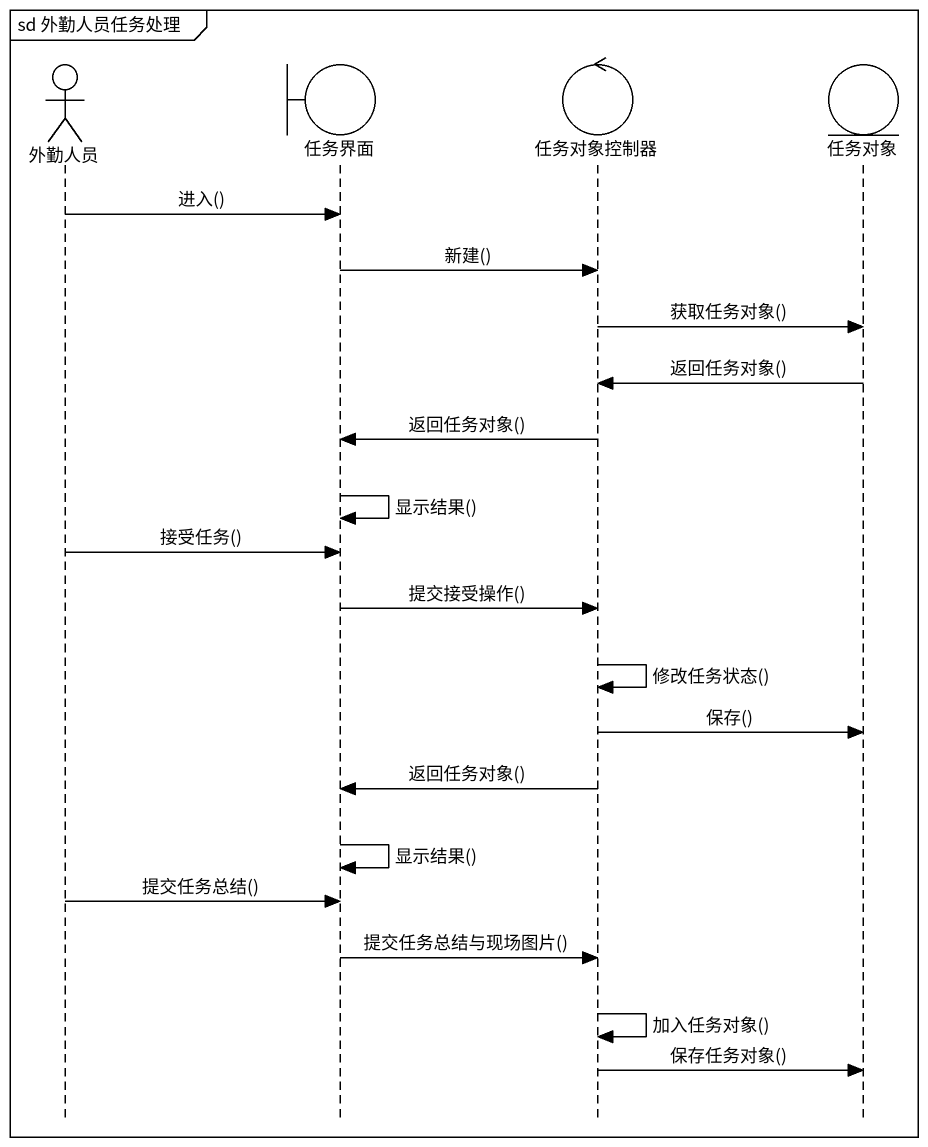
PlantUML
@startuml
mainframe sd 外勤人员任务处理
hide footbox
actor 外勤人员
boundary 任务界面
control 任务对象控制器
entity 任务对象

外勤人员 -> 任务界面 : 进入()
任务界面 -> 任务对象控制器 : 新建()
任务对象控制器 -> 任务对象 : 获取任务对象()
任务对象 -> 任务对象控制器 : 返回任务对象()
任务对象控制器 -> 任务界面 : 返回任务对象()
任务界面 -> 任务界面 : 显示结果()
外勤人员 -> 任务界面 : 接受任务()
任务界面 -> 任务对象控制器 : 提交接受操作()
任务对象控制器 -> 任务对象控制器 : 修改任务状态()
任务对象控制器 -> 任务对象 : 保存()
任务对象控制器 -> 任务界面 : 返回任务对象()
任务界面 -> 任务界面 : 显示结果()
外勤人员 -> 任务界面 : 提交任务总结()
任务界面 -> 任务对象控制器 : 提交任务总结与现场图片()
任务对象控制器 -> 任务对象控制器 : 加入任务对象()
任务对象控制器 -> 任务对象 : 保存任务对象()
@enduml
